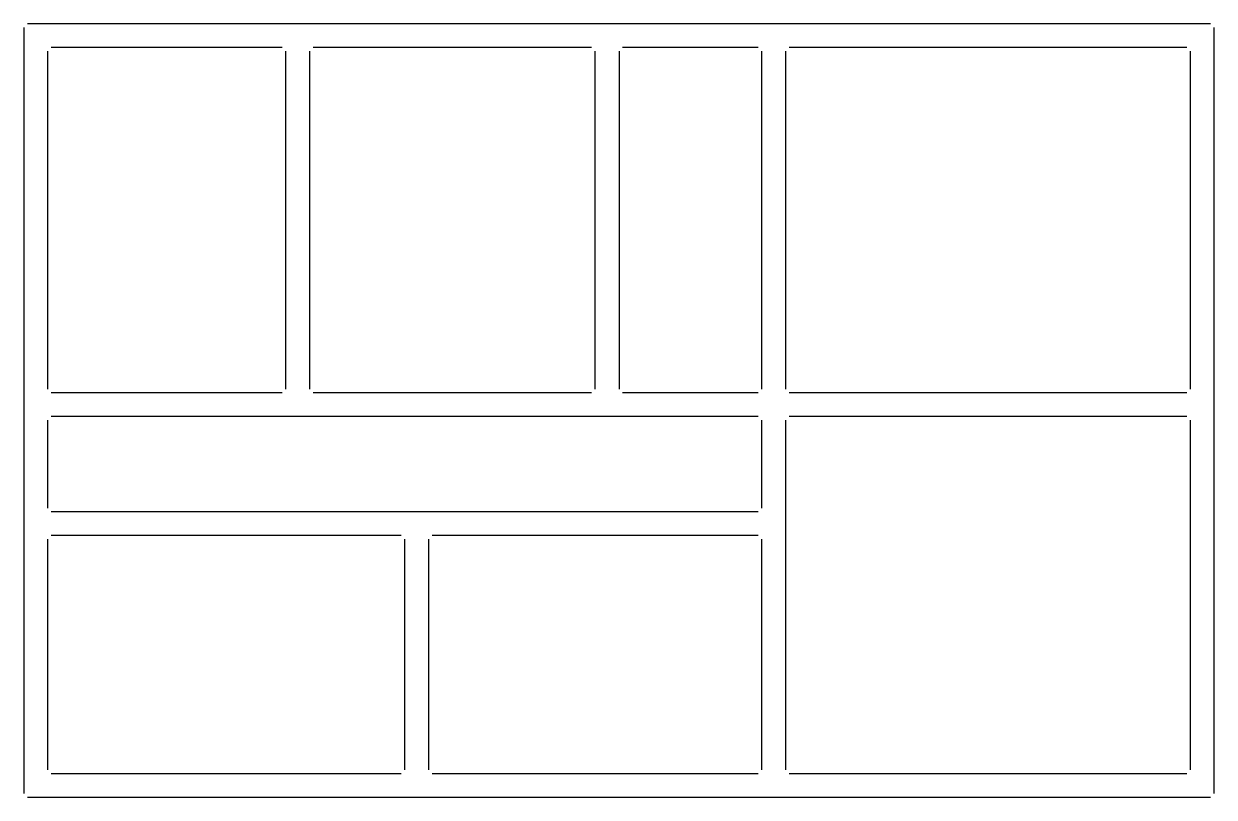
# Model space of a CAD drawing. Header units: millimetres. Extents: x 0 to 20000, y 0 to 13000.
import ezdxf

# ---------------------------------------------------------------- set-up
doc = ezdxf.new("R2010")
doc.units = ezdxf.units.MM

msp = doc.modelspace()

# ---------------------------------------------------------------- linework, layer by layer
for p, q in [((19940, 13000), (60, 13000)), ((0, 12940), (0, 60)), ((20000, 60), (20000, 12940)), ((4340, 12600), (460, 12600)), ((9540, 12600), (4860, 12600)), ((12340, 12600), (10060, 12600)), ((19540, 12600), (12860, 12600)), ((400, 12540), (400, 6860)), ((4400, 6860), (4400, 12540)), ((4800, 12540), (4800, 6860)), ((9600, 6860), (9600, 12540)), ((10000, 12540), (10000, 6860)), ((12400, 6860), (12400, 12540)), ((12800, 12540), (12800, 6860)), ((19600, 6860), (19600, 12540)), ((460, 6800), (4340, 6800)), ((4860, 6800), (9540, 6800)), ((10060, 6800), (12340, 6800)), ((12860, 6800), (19540, 6800)), ((12340, 6400), (460, 6400)), ((19540, 6400), (12860, 6400)), ((400, 6340), (400, 4860)), ((12400, 4860), (12400, 6340)), ((12800, 6340), (12800, 460)), ((19600, 460), (19600, 6340)), ((460, 4800), (12340, 4800)), ((6340, 4400), (460, 4400)), ((12340, 4400), (6860, 4400)), ((400, 4340), (400, 460)), ((6400, 460), (6400, 4340)), ((6800, 4340), (6800, 460)), ((12400, 460), (12400, 4340)), ((460, 400), (6340, 400)), ((6860, 400), (12340, 400)), ((12860, 400), (19540, 400)), ((60, 0), (19940, 0))]:
    msp.add_line(p, q)

doc.saveas('drawing.dxf')
